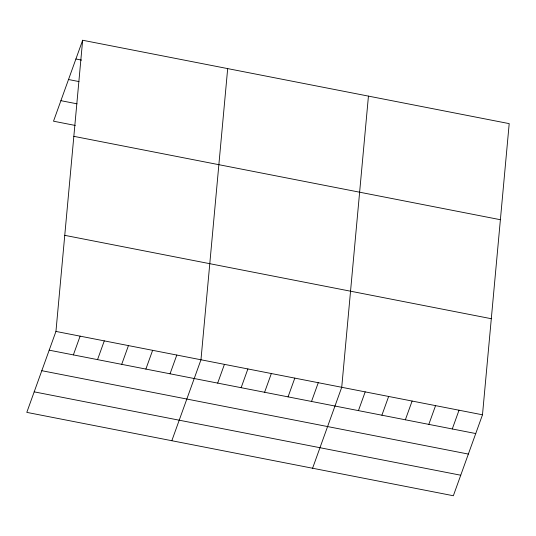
<?xml version="1.0" encoding="UTF-8"?>
<svg xmlns="http://www.w3.org/2000/svg" width="536" height="536" viewBox="0 0 536 536"><rect width="100%" height="100%" fill="white"/><g stroke="black" fill="none" stroke-linecap="round" stroke-linejoin="round"><path stroke-width="0.8" d="M55.945 331.429L82.651 40.254L509.2 123.628L482.487 414.804L453.349 495.746L26.8 412.372L55.945 331.429L482.487 414.804M227.679 68.601L200.966 359.777L171.828 440.719M368.44 96.111L341.727 387.287L312.589 468.236M82.651 40.254L53.513 121.196L75.268 125.451M73.365 354.899L80.112 336.152M97.539 359.623L104.286 340.876M121.706 364.346L128.452 345.606M145.879 369.07L152.626 350.33M170.046 373.8L176.8 355.053M217.676 383.106L224.43 364.359M241.14 387.695L247.887 368.949M264.596 392.278L271.35 373.532M288.06 396.861L294.807 378.121M311.517 401.451L318.27 382.704M358.437 410.623L365.19 391.876M381.9 415.206L388.647 396.459M405.357 419.788L412.11 401.049M428.82 424.378L435.567 405.631M452.277 428.961L459.03 410.214M75.904 58.994L81.546 60.099M68.514 79.522L78.986 81.573M60.903 100.674L77.017 103.823M73.841 136.338L500.383 219.713M64.756 235.338L491.304 318.712M49.191 350.175L475.74 433.55M41.801 370.698L468.35 454.072M34.19 391.85L460.739 475.224"/></g></svg>
